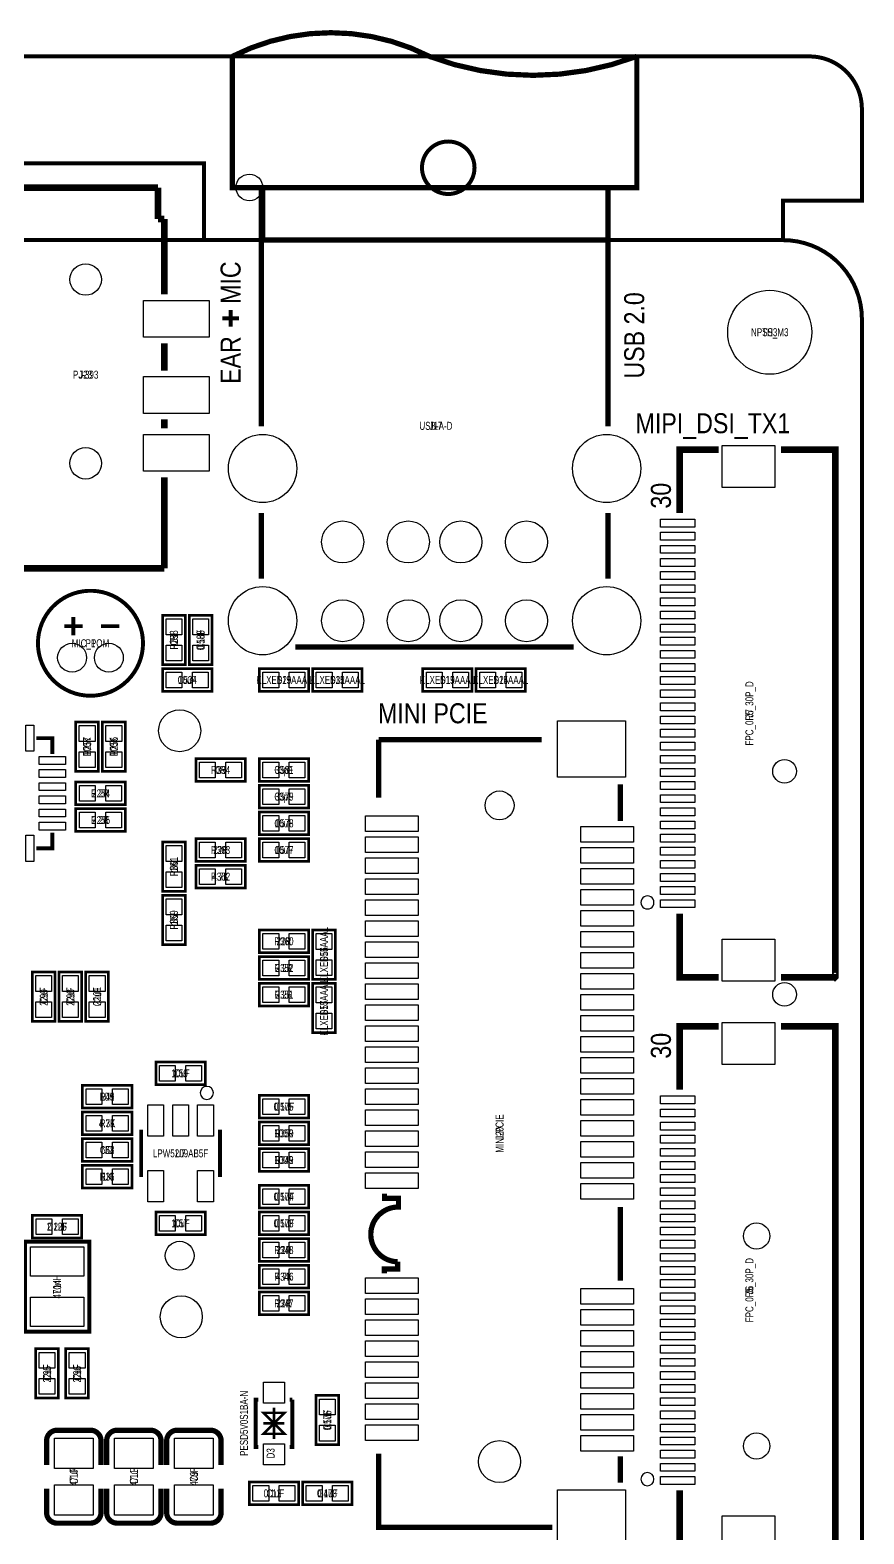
# Model space of a CAD drawing. Extents: x 0 to 125, y -10 to 88.
# Drawn here: x 93.3 to 125.1, y 30.7 to 88 of the extents above; entities that cross this region are included whole.
import ezdxf
from ezdxf.enums import TextEntityAlignment as Align

# ---------------------------------------------------------------- set-up
doc = ezdxf.new("R2010")
doc.units = 0
for name, color, linetype in [('BG_OUTLINE', 12, 'CONTINUOUS'), ('BG_SILKSCREEN_TOP', 7, 'CONTINUOUS'), ('CV_SILKSCREEN_TOP', 52, 'CONTINUOUS'), ('PG_SILKSCREEN_TOP', 7, 'CONTINUOUS'), ('PIN_TOP', 92, 'CONTINUOUS'), ('RD_SILKSCREEN_TOP', 12, 'CONTINUOUS')]:
    doc.layers.add(name, color=color, linetype=linetype)

msp = doc.modelspace()

# ---------------------------------------------------------------- linework, layer by layer
at = {"layer": 'BG_OUTLINE', "const_width": 0.1524}
for points in [[(2.999994, 80.000094), (2.999994, 81.500091), (0, 81.500091), (0, 85.000084, -0.414214), (1.999996, 87.00008), (123.000008, 87.00008, -0.414214), (125.000004, 85.000084), (125.000004, 81.500091), (122.00001, 81.500091), (122.00001, 80.000094)], [(110.252002, 82.758077, 1), (108.252006, 82.758077, 1), (110.252002, 82.758077)], [(125.000004, 77.0001), (125.000004, 2.999994, -0.414214), (122.00001, 0), (2.999994, 0, -0.414214), (0, 2.999994), (0, 77.0001, -0.414214), (2.999994, 80.000094), (122.00001, 80.000094, -0.414214), (125.000004, 77.0001)]]:
    msp.add_lwpolyline(points, format="xyb", dxfattribs=at)
msp.add_lwpolyline([(91.059, 80.01), (91.059, 82.931), (99.949, 82.931), (99.949, 80.01)], dxfattribs=at)
at = {"layer": 'BG_SILKSCREEN_TOP'}
for points, const_width in [([(100.965, 77.343), (100.965, 76.708)], 0.1524), ([(100.6475, 77.0255), (101.2825, 77.0255)], 0.1524), ([(112.805566, 60.96635), (106.605476, 60.96635)], 0.2), ([(106.605781, 60.966045), (106.605781, 58.766151)], 0.2), ([(115.80556, 57.866153), (115.80556, 59.26615)], 0.2), ([(115.80556, 40.366163), (115.80556, 43.166157)], 0.2), ([(106.605781, 33.76615), (106.605781, 30.966156), (113.21636, 30.966156)], 0.2), ([(115.80556, 32.666153), (115.80556, 33.666151)], 0.2)]:
    msp.add_lwpolyline(points, dxfattribs=dict(at, const_width=const_width))
at = {"layer": 'BG_SILKSCREEN_TOP', "const_width": 0.2}
msp.add_lwpolyline([(106.819065, 40.640457), (106.819065, 40.800757), (107.323077, 40.800757), (107.323077, 41.079344, -0.98891), (107.346877, 43.166563), (107.358866, 43.166563), (107.358866, 43.492344), (106.825161, 43.492344), (106.825161, 43.676062)], format="xyb", dxfattribs=at)
at = {"layer": 'PG_SILKSCREEN_TOP'}
for points, const_width in [([(101.03198, 87.001121, -0.240364), (108.53199, 87.001121)], 0.2), ([(108.53199, 87.001121, 0.182961), (116.432, 87.001121)], 0.2), ([(97.630996, 64.643, 1.000001), (93.631004, 64.642975, 0.999999), (97.630996, 64.643)], 0.150012), ([(106.819065, 40.64066), (106.819065, 40.800757), (107.322976, 40.800757), (107.322976, 41.079445, -0.988668), (107.346775, 43.166563), (107.358663, 43.166563), (107.358663, 43.492445), (106.825059, 43.492445), (106.825059, 43.67624)], 0.2), ([(95.631, 34.662872), (94.361, 34.663126, 0.414214), (93.96095, 34.263076)], 0.199898), ([(96.03105, 33.343088), (96.03105, 34.263076, 0.4144), (95.631, 34.662872)], 0.199898), ([(97.917, 34.662872), (96.647, 34.663126, 0.414214), (96.24695, 34.263076)], 0.199898), ([(98.31705, 33.343088), (98.31705, 34.263076, 0.4144), (97.917, 34.662872)], 0.199898), ([(100.203, 34.662872), (98.933, 34.663126, 0.414214), (98.53295, 34.263076)], 0.199898), ([(100.60305, 33.343088), (100.60305, 34.263076, 0.4144), (100.203, 34.662872)], 0.199898), ([(93.96095, 32.442912), (93.96095, 31.522924, 0.414214), (94.361, 31.122874)], 0.199898), ([(96.24695, 32.442912), (96.24695, 31.522924, 0.414214), (96.647, 31.122874)], 0.199898), ([(98.53295, 32.442912), (98.53295, 31.522924, 0.414214), (98.933, 31.122874)], 0.199898), ([(94.361, 31.122874), (95.631, 31.122874, 0.414214), (96.03105, 31.522924)], 0.199898), ([(96.647, 31.122874), (97.917, 31.122874, 0.414214), (98.31705, 31.522924)], 0.199898), ([(98.933, 31.122874), (100.203, 31.122874, 0.414214), (100.60305, 31.522924)], 0.199898)]:
    msp.add_lwpolyline(points, format="xyb", dxfattribs=dict(at, const_width=const_width))
for points, const_width in [([(101.03198, 87.001121), (101.03198, 82.001131), (116.432, 82.001131), (116.432, 87.001121)], 0.2), ([(98.196781, 82.00009), (92.696868, 82.00009)], 0.254), ([(98.196781, 80.799889), (98.196781, 82.00009)], 0.254), ([(102.131978, 72.901124), (102.131978, 82.001131), (115.332002, 82.001131), (115.332002, 72.901124)], 0.2), ([(102.182092, 82.001131), (102.182092, 80.001135), (115.332002, 80.001135), (115.332002, 82.001131)], 0.2), ([(98.446971, 80.799889), (98.196781, 80.799889)], 0.254), ([(98.446971, 79.84998), (98.446971, 80.799889)], 0.254), ([(98.446971, 79.899993), (98.446971, 79.84998)], 0.254), ([(98.446971, 77.931289), (98.446971, 79.899993)], 0.254), ([(98.446971, 76.068885), (98.446971, 75.031092)], 0.254), ([(98.446971, 73.168993), (98.446971, 72.831173)], 0.254), ([(118.064001, 69.602248), (118.064001, 72.021141), (119.552898, 72.021141)], 0.254), ([(121.915098, 72.021141), (123.984004, 72.021141), (123.984004, 51.931037), (123.973996, 51.921054), (123.973895, 51.921156), (121.915098, 51.921156)], 0.254), ([(98.446971, 67.499992), (98.446971, 70.96887)], 0.254), ([(102.131978, 67.101136), (102.131978, 69.601131)], 0.2), ([(115.332002, 69.601131), (115.332002, 67.101136)], 0.2), ([(92.446983, 67.499992), (98.446971, 67.499992)], 0.254), ([(94.631002, 65.292986), (95.331001, 65.292986)], 0.150012), ([(94.980989, 64.942999), (94.980989, 65.642998)], 0.150012), ([(96.030999, 65.292986), (96.730998, 65.292986)], 0.150012), ([(99.2378, 65.7098), (99.2378, 63.8302), (98.3742, 63.8302), (98.3742, 65.7098), (99.2378, 65.7098)], 0.1016), ([(100.2538, 65.7098), (100.2538, 63.8302), (99.3902, 63.8302), (99.3902, 65.7098), (100.2538, 65.7098)], 0.1016), ([(114.031979, 64.501116), (103.432, 64.501116)], 0.2), ([(98.3742, 63.6778), (100.2538, 63.6778), (100.2538, 62.8142), (98.3742, 62.8142), (98.3742, 63.6778)], 0.1016), ([(102.0572, 63.6778), (103.9368, 63.6778), (103.9368, 62.8142), (102.0572, 62.8142), (102.0572, 63.6778)], 0.1016), ([(105.9688, 62.8142), (104.0892, 62.8142), (104.0892, 63.6778), (105.9688, 63.6778), (105.9688, 62.8142)], 0.1016), ([(108.2802, 63.6778), (110.1598, 63.6778), (110.1598, 62.8142), (108.2802, 62.8142), (108.2802, 63.6778)], 0.1016), ([(112.1918, 62.8142), (110.3122, 62.8142), (110.3122, 63.6778), (112.1918, 63.6778), (112.1918, 62.8142)], 0.1016), ([(95.9358, 61.6458), (95.9358, 59.7662), (95.0722, 59.7662), (95.0722, 61.6458), (95.9358, 61.6458)], 0.1016), ([(96.9518, 61.6458), (96.9518, 59.7662), (96.0882, 59.7662), (96.0882, 61.6458), (96.9518, 61.6458)], 0.1016), ([(94.174996, 60.427997), (94.174996, 61.027996), (93.574997, 61.027996)], 0.150012), ([(99.6442, 60.2488), (101.5238, 60.2488), (101.5238, 59.3852), (99.6442, 59.3852), (99.6442, 60.2488)], 0.1016), ([(103.9368, 59.3852), (102.0572, 59.3852), (102.0572, 60.2488), (103.9368, 60.2488), (103.9368, 59.3852)], 0.1016), ([(95.0722, 59.3598), (96.9518, 59.3598), (96.9518, 58.4962), (95.0722, 58.4962), (95.0722, 59.3598)], 0.1016), ([(103.9368, 58.3692), (102.0572, 58.3692), (102.0572, 59.2328), (103.9368, 59.2328), (103.9368, 58.3692)], 0.1016), ([(115.80556, 57.866153), (115.80556, 59.26615)], 0.2), ([(95.0722, 58.3438), (96.9518, 58.3438), (96.9518, 57.4802), (95.0722, 57.4802), (95.0722, 58.3438)], 0.1016), ([(103.9368, 57.3532), (102.0572, 57.3532), (102.0572, 58.2168), (103.9368, 58.2168), (103.9368, 57.3532)], 0.1016), ([(93.574997, 56.828004), (94.174996, 56.828004), (94.174996, 57.428003)], 0.150012), ([(98.3742, 55.1942), (98.3742, 57.0738), (99.2378, 57.0738), (99.2378, 55.1942), (98.3742, 55.1942)], 0.1016), ([(99.6442, 57.2008), (101.5238, 57.2008), (101.5238, 56.3372), (99.6442, 56.3372), (99.6442, 57.2008)], 0.1016), ([(103.9368, 56.3372), (102.0572, 56.3372), (102.0572, 57.2008), (103.9368, 57.2008), (103.9368, 56.3372)], 0.1016), ([(99.6442, 56.1848), (101.5238, 56.1848), (101.5238, 55.3212), (99.6442, 55.3212), (99.6442, 56.1848)], 0.1016), ([(99.2378, 55.0418), (99.2378, 53.1622), (98.3742, 53.1622), (98.3742, 55.0418), (99.2378, 55.0418)], 0.1016), ([(118.064001, 54.339846), (118.064001, 51.921156), (119.552898, 51.921156)], 0.254), ([(102.0572, 53.72194), (103.9368, 53.72194), (103.9368, 52.85834), (102.0572, 52.85834), (102.0572, 53.72194)], 0.1016), ([(104.9528, 53.72194), (104.9528, 51.84234), (104.0892, 51.84234), (104.0892, 53.72194), (104.9528, 53.72194)], 0.1016), ([(103.9368, 51.84234), (102.0572, 51.84234), (102.0572, 52.70594), (103.9368, 52.70594), (103.9368, 51.84234)], 0.1016), ([(94.2848, 52.1208), (94.2848, 50.2412), (93.4212, 50.2412), (93.4212, 52.1208), (94.2848, 52.1208)], 0.1016), ([(95.3008, 52.1208), (95.3008, 50.2412), (94.4372, 50.2412), (94.4372, 52.1208), (95.3008, 52.1208)], 0.1016), ([(96.3168, 52.1208), (96.3168, 50.2412), (95.4532, 50.2412), (95.4532, 52.1208), (96.3168, 52.1208)], 0.1016), ([(103.9368, 50.82634), (102.0572, 50.82634), (102.0572, 51.68994), (103.9368, 51.68994), (103.9368, 50.82634)], 0.1016), ([(104.0892, 49.81034), (104.0892, 51.68994), (104.9528, 51.68994), (104.9528, 49.81034), (104.0892, 49.81034)], 0.1016), ([(118.064001, 47.631248), (118.064001, 50.050141), (119.552898, 50.050141)], 0.254), ([(121.915098, 50.050141), (123.984004, 50.050141), (123.984004, 29.960037), (123.973996, 29.950054), (123.973895, 29.950156), (121.915098, 29.950156)], 0.254), ([(99.9998, 47.8282), (98.1202, 47.8282), (98.1202, 48.6918), (99.9998, 48.6918), (99.9998, 47.8282)], 0.1016), ([(95.3262, 47.8028), (97.2058, 47.8028), (97.2058, 46.9392), (95.3262, 46.9392), (95.3262, 47.8028)], 0.1016), ([(103.9368, 46.5582), (102.0572, 46.5582), (102.0572, 47.4218), (103.9368, 47.4218), (103.9368, 46.5582)], 0.1016), ([(97.2058, 45.9232), (95.3262, 45.9232), (95.3262, 46.7868), (97.2058, 46.7868), (97.2058, 45.9232)], 0.1016), ([(103.9368, 45.5422), (102.0572, 45.5422), (102.0572, 46.4058), (103.9368, 46.4058), (103.9368, 45.5422)], 0.1016), ([(97.560003, 44.312002), (97.560003, 46.111998)], 0.150012), ([(100.559997, 46.111998), (100.559997, 44.312002)], 0.150012), ([(97.2058, 44.9072), (95.3262, 44.9072), (95.3262, 45.7708), (97.2058, 45.7708), (97.2058, 44.9072)], 0.1016), ([(103.9368, 44.5262), (102.0572, 44.5262), (102.0572, 45.3898), (103.9368, 45.3898), (103.9368, 44.5262)], 0.1016), ([(95.3262, 44.7548), (97.2058, 44.7548), (97.2058, 43.8912), (95.3262, 43.8912), (95.3262, 44.7548)], 0.1016), ([(102.0572, 43.9928), (103.9368, 43.9928), (103.9368, 43.1292), (102.0572, 43.1292), (102.0572, 43.9928)], 0.1016), ([(99.9998, 42.1132), (98.1202, 42.1132), (98.1202, 42.9768), (99.9998, 42.9768), (99.9998, 42.1132)], 0.1016), ([(102.0572, 42.9768), (103.9368, 42.9768), (103.9368, 42.1132), (102.0572, 42.1132), (102.0572, 42.9768)], 0.1016), ([(115.80556, 40.366163), (115.80556, 43.166157)], 0.2), ([(93.4212, 42.8498), (95.3008, 42.8498), (95.3008, 41.9862), (93.4212, 41.9862), (93.4212, 42.8498)], 0.1016), ([(95.58401, 38.413182), (95.58401, 41.850818), (93.143832, 41.850818), (93.143832, 38.412928), (95.58401, 38.412928), (95.58401, 38.413182)], 0.1524), ([(102.0572, 41.9608), (103.9368, 41.9608), (103.9368, 41.0972), (102.0572, 41.0972), (102.0572, 41.9608)], 0.1016), ([(102.0572, 40.9448), (103.9368, 40.9448), (103.9368, 40.0812), (102.0572, 40.0812), (102.0572, 40.9448)], 0.1016), ([(102.0572, 39.9288), (103.9368, 39.9288), (103.9368, 39.0652), (102.0572, 39.0652), (102.0572, 39.9288)], 0.1016), ([(94.4118, 37.7698), (94.4118, 35.8902), (93.5482, 35.8902), (93.5482, 37.7698), (94.4118, 37.7698)], 0.1016), ([(95.5548, 37.7698), (95.5548, 35.8902), (94.6912, 35.8902), (94.6912, 37.7698), (95.5548, 37.7698)], 0.1016), ([(102.016001, 35.824998), (101.916001, 35.824998), (101.916001, 34.025002), (102.016001, 34.025002)], 0.150012), ([(102.616, 35.524999), (102.616, 34.325001)], 0.1), ([(103.315999, 35.824998), (103.315999, 34.025002), (103.215999, 34.025002)], 0.150012), ([(103.315999, 35.824998), (103.215999, 35.824998)], 0.150012), ([(104.2162, 34.1122), (104.2162, 35.9918), (105.0798, 35.9918), (105.0798, 34.1122), (104.2162, 34.1122)], 0.1016), ([(102.616, 34.925), (102.216001, 35.324999), (103.015999, 35.324999), (102.616, 34.925), (103.015999, 34.525001), (102.216001, 34.525001), (102.616, 34.925)], 0.1), ([(102.216001, 34.925), (103.015999, 34.925)], 0.1), ([(93.96095, 34.263076), (93.96095, 33.343088)], 0.199898), ([(96.24695, 34.263076), (96.24695, 33.343088)], 0.199898), ([(98.53295, 34.263076), (98.53295, 33.343088)], 0.199898), ([(115.80556, 32.666153), (115.80556, 33.666151)], 0.2), ([(101.6762, 32.6898), (103.5558, 32.6898), (103.5558, 31.8262), (101.6762, 31.8262), (101.6762, 32.6898)], 0.1016), ([(103.7082, 32.6898), (105.5878, 32.6898), (105.5878, 31.8262), (103.7082, 31.8262), (103.7082, 32.6898)], 0.1016), ([(96.03105, 31.522924), (96.03105, 32.442912)], 0.199898), ([(98.31705, 31.522924), (98.31705, 32.442912)], 0.199898), ([(100.60305, 31.522924), (100.60305, 32.442912)], 0.199898), ([(118.064001, 32.368846), (118.064001, 29.950156), (119.552898, 29.950156)], 0.254)]:
    msp.add_lwpolyline(points, dxfattribs=dict(at, const_width=const_width))
for points in [[(117.083992, 54.771036, 1), (116.584009, 54.771058, 1)], [(100.309985, 47.511995, 1), (99.810015, 47.512005, 1)], [(117.083992, 32.800036, 1), (116.584009, 32.800058, 1)]]:
    msp.add_lwpolyline(points, format="xyb", close=True, dxfattribs=at)
at = {"layer": 'PIN_TOP'}
for points in [[(100.147133, 77.700073), (100.147133, 76.300076), (97.647036, 76.300076), (97.647036, 77.700073)], [(100.147133, 74.800181), (100.147133, 73.400183), (97.647036, 73.400183), (97.647036, 74.800181)], [(100.147133, 72.599982), (100.147133, 71.199985), (97.647036, 71.199985), (97.647036, 72.599982)], [(121.684009, 70.571106), (119.684013, 70.571106), (119.684013, 72.171001), (121.684009, 72.171001)], [(118.633989, 69.071249), (117.333992, 69.071249), (117.333992, 69.371248), (118.633989, 69.371248)], [(118.633989, 68.571046), (117.333992, 68.571046), (117.333992, 68.871046), (118.633989, 68.871046)], [(118.633989, 68.071251), (117.333992, 68.071251), (117.333992, 68.37125), (118.633989, 68.37125)], [(118.633989, 67.57115), (117.333992, 67.57115), (117.333992, 67.87115), (118.633989, 67.87115)], [(118.633989, 67.071253), (117.333992, 67.071253), (117.333992, 67.371252), (118.633989, 67.371252)], [(118.633989, 66.571152), (117.333992, 66.571152), (117.333992, 66.871151), (118.633989, 66.871151)], [(118.633989, 66.071255), (117.333992, 66.071255), (117.333992, 66.371254), (118.633989, 66.371254)], [(98.506305, 65.569567), (99.105695, 65.569567), (99.105695, 64.970177), (98.506305, 64.970177)], [(99.522305, 65.569567), (100.121695, 65.569567), (100.121695, 64.970177), (99.522305, 64.970177)], [(118.633989, 65.571154), (117.333992, 65.571154), (117.333992, 65.871153), (118.633989, 65.871153)], [(118.633989, 65.071257), (117.333992, 65.071257), (117.333992, 65.371256), (118.633989, 65.371256)], [(118.633989, 64.571156), (117.333992, 64.571156), (117.333992, 64.871156), (118.633989, 64.871156)], [(98.506305, 64.569823), (99.105695, 64.569823), (99.105695, 63.970433), (98.506305, 63.970433)], [(99.522305, 64.569823), (100.121695, 64.569823), (100.121695, 63.970433), (99.522305, 63.970433)], [(118.633989, 64.071259), (117.333992, 64.071259), (117.333992, 64.371258), (118.633989, 64.371258)], [(118.633989, 63.571158), (117.333992, 63.571158), (117.333992, 63.871158), (118.633989, 63.871158)], [(98.514433, 62.946305), (98.514433, 63.545695), (99.113823, 63.545695), (99.113823, 62.946305)], [(99.514177, 62.946305), (99.514177, 63.545695), (100.113567, 63.545695), (100.113567, 62.946305)], [(102.197433, 62.946305), (102.197433, 63.545695), (102.796823, 63.545695), (102.796823, 62.946305)], [(103.197177, 62.946305), (103.197177, 63.545695), (103.796567, 63.545695), (103.796567, 62.946305)], [(104.828823, 63.545695), (104.828823, 62.946305), (104.229433, 62.946305), (104.229433, 63.545695)], [(105.828567, 63.545695), (105.828567, 62.946305), (105.229177, 62.946305), (105.229177, 63.545695)], [(108.420433, 62.946305), (108.420433, 63.545695), (109.019823, 63.545695), (109.019823, 62.946305)], [(109.420177, 62.946305), (109.420177, 63.545695), (110.019567, 63.545695), (110.019567, 62.946305)], [(111.051823, 63.545695), (111.051823, 62.946305), (110.452433, 62.946305), (110.452433, 63.545695)], [(112.051567, 63.545695), (112.051567, 62.946305), (111.452177, 62.946305), (111.452177, 63.545695)], [(118.633989, 63.071235), (117.333992, 63.071235), (117.333992, 63.371235), (118.633989, 63.371235)], [(118.633989, 62.571135), (117.333992, 62.571135), (117.333992, 62.871134), (118.633989, 62.871134)], [(118.633989, 62.071237), (117.333992, 62.071237), (117.333992, 62.371237), (118.633989, 62.371237)], [(93.174896, 60.528098), (93.174896, 61.528096), (93.474896, 61.528096), (93.474896, 60.528098)], [(95.204305, 61.505567), (95.803695, 61.505567), (95.803695, 60.906177), (95.204305, 60.906177)], [(96.220305, 61.505567), (96.819695, 61.505567), (96.819695, 60.906177), (96.220305, 60.906177)], [(116.005559, 59.541156), (113.405564, 59.541156), (113.405564, 61.691164), (116.005559, 61.691164)], [(118.633989, 61.571137), (117.333992, 61.571137), (117.333992, 61.871136), (118.633989, 61.871136)], [(118.633989, 61.071239), (117.333992, 61.071239), (117.333992, 61.371239), (118.633989, 61.371239)], [(118.633989, 60.571139), (117.333992, 60.571139), (117.333992, 60.871138), (118.633989, 60.871138)], [(93.675098, 60.027896), (93.675098, 60.327896), (94.675096, 60.327896), (94.675096, 60.027896)], [(95.204305, 60.505823), (95.803695, 60.505823), (95.803695, 59.906433), (95.204305, 59.906433)], [(96.220305, 60.505823), (96.819695, 60.505823), (96.819695, 59.906433), (96.220305, 59.906433)], [(118.633989, 60.071241), (117.333992, 60.071241), (117.333992, 60.371241), (118.633989, 60.371241)], [(93.675098, 59.528075), (93.675098, 59.828074), (94.675096, 59.828074), (94.675096, 59.528075)], [(99.784433, 59.517305), (99.784433, 60.116695), (100.383823, 60.116695), (100.383823, 59.517305)], [(100.784177, 59.517305), (100.784177, 60.116695), (101.383567, 60.116695), (101.383567, 59.517305)], [(102.796823, 60.116695), (102.796823, 59.517305), (102.197433, 59.517305), (102.197433, 60.116695)], [(103.796567, 60.116695), (103.796567, 59.517305), (103.197177, 59.517305), (103.197177, 60.116695)], [(118.633989, 59.571141), (117.333992, 59.571141), (117.333992, 59.87114), (118.633989, 59.87114)], [(93.675098, 59.027898), (93.675098, 59.327898), (94.675096, 59.327898), (94.675096, 59.027898)], [(95.212433, 58.628305), (95.212433, 59.227695), (95.811823, 59.227695), (95.811823, 58.628305)], [(96.212177, 58.628305), (96.212177, 59.227695), (96.811567, 59.227695), (96.811567, 58.628305)], [(102.796823, 59.100695), (102.796823, 58.501305), (102.197433, 58.501305), (102.197433, 59.100695)], [(103.796567, 59.100695), (103.796567, 58.501305), (103.197177, 58.501305), (103.197177, 59.100695)], [(118.633989, 59.071243), (117.333992, 59.071243), (117.333992, 59.371243), (118.633989, 59.371243)], [(93.675098, 58.528077), (93.675098, 58.828076), (94.675096, 58.828076), (94.675096, 58.528077)], [(118.633989, 58.571143), (117.333992, 58.571143), (117.333992, 58.871142), (118.633989, 58.871142)], [(93.675098, 58.0279), (93.675098, 58.3279), (94.675096, 58.3279), (94.675096, 58.0279)], [(95.212433, 57.612305), (95.212433, 58.211695), (95.811823, 58.211695), (95.811823, 57.612305)], [(96.212177, 57.612305), (96.212177, 58.211695), (96.811567, 58.211695), (96.811567, 57.612305)], [(102.796823, 58.084695), (102.796823, 57.485305), (102.197433, 57.485305), (102.197433, 58.084695)], [(103.796567, 58.084695), (103.796567, 57.485305), (103.197177, 57.485305), (103.197177, 58.084695)], [(108.105575, 57.466154), (106.105579, 57.466154), (106.105579, 58.066153), (108.105575, 58.066153)], [(118.633989, 58.071245), (117.333992, 58.071245), (117.333992, 58.371245), (118.633989, 58.371245)], [(118.633989, 57.571145), (117.333992, 57.571145), (117.333992, 57.871144), (118.633989, 57.871144)], [(93.174896, 56.327904), (93.174896, 57.327902), (93.474896, 57.327902), (93.474896, 56.327904)], [(93.675098, 57.528079), (93.675098, 57.828078), (94.675096, 57.828078), (94.675096, 57.528079)], [(116.305559, 57.066155), (114.305563, 57.066155), (114.305563, 57.666153), (116.305559, 57.666153)], [(118.633989, 57.071247), (117.333992, 57.071247), (117.333992, 57.371247), (118.633989, 57.371247)], [(99.105695, 56.334177), (98.506305, 56.334177), (98.506305, 56.933567), (99.105695, 56.933567)], [(99.784433, 56.469305), (99.784433, 57.068695), (100.383823, 57.068695), (100.383823, 56.469305)], [(100.784177, 56.469305), (100.784177, 57.068695), (101.383567, 57.068695), (101.383567, 56.469305)], [(102.796823, 57.068695), (102.796823, 56.469305), (102.197433, 56.469305), (102.197433, 57.068695)], [(103.796567, 57.068695), (103.796567, 56.469305), (103.197177, 56.469305), (103.197177, 57.068695)], [(108.105575, 56.666155), (106.105579, 56.666155), (106.105579, 57.266154), (108.105575, 57.266154)], [(116.305559, 56.266156), (114.305563, 56.266156), (114.305563, 56.866155), (116.305559, 56.866155)], [(118.633989, 56.571147), (117.333992, 56.571147), (117.333992, 56.871146), (118.633989, 56.871146)], [(108.105575, 55.866157), (106.105579, 55.866157), (106.105579, 56.466156), (108.105575, 56.466156)], [(118.633989, 56.071249), (117.333992, 56.071249), (117.333992, 56.371249), (118.633989, 56.371249)], [(99.105695, 55.334433), (98.506305, 55.334433), (98.506305, 55.933823), (99.105695, 55.933823)], [(99.784433, 55.453305), (99.784433, 56.052695), (100.383823, 56.052695), (100.383823, 55.453305)], [(100.784177, 55.453305), (100.784177, 56.052695), (101.383567, 56.052695), (101.383567, 55.453305)], [(108.105575, 55.066159), (106.105579, 55.066159), (106.105579, 55.666157), (108.105575, 55.666157)], [(116.305559, 55.466158), (114.305563, 55.466158), (114.305563, 56.066157), (116.305559, 56.066157)], [(118.633989, 55.571149), (117.333992, 55.571149), (117.333992, 55.871148), (118.633989, 55.871148)], [(116.305559, 54.666159), (114.305563, 54.666159), (114.305563, 55.266158), (116.305559, 55.266158)], [(118.633989, 55.071251), (117.333992, 55.071251), (117.333992, 55.371251), (118.633989, 55.371251)], [(98.506305, 54.901567), (99.105695, 54.901567), (99.105695, 54.302177), (98.506305, 54.302177)], [(108.105575, 54.26616), (106.105579, 54.26616), (106.105579, 54.866159), (108.105575, 54.866159)], [(116.305559, 53.866161), (114.305563, 53.866161), (114.305563, 54.46616), (116.305559, 54.46616)], [(118.633989, 54.571151), (117.333992, 54.571151), (117.333992, 54.87115), (118.633989, 54.87115)], [(98.506305, 53.901823), (99.105695, 53.901823), (99.105695, 53.302433), (98.506305, 53.302433)], [(108.105575, 53.466162), (106.105579, 53.466162), (106.105579, 54.066161), (108.105575, 54.066161)], [(102.197433, 52.990445), (102.197433, 53.589834), (102.796823, 53.589834), (102.796823, 52.990445)], [(103.197177, 52.990445), (103.197177, 53.589834), (103.796567, 53.589834), (103.796567, 52.990445)], [(104.221305, 53.581706), (104.820695, 53.581706), (104.820695, 52.982317), (104.221305, 52.982317)], [(116.305559, 53.066163), (114.305563, 53.066163), (114.305563, 53.666161), (116.305559, 53.666161)], [(121.684009, 51.771093), (119.684013, 51.771093), (119.684013, 53.370988), (121.684009, 53.370988)], [(108.105575, 52.666163), (106.105579, 52.666163), (106.105579, 53.266162), (108.105575, 53.266162)], [(116.305559, 52.266164), (114.305563, 52.266164), (114.305563, 52.866163), (116.305559, 52.866163)], [(102.796823, 52.573834), (102.796823, 51.974445), (102.197433, 51.974445), (102.197433, 52.573834)], [(103.796567, 52.573834), (103.796567, 51.974445), (103.197177, 51.974445), (103.197177, 52.573834)], [(104.221305, 52.581962), (104.820695, 52.581962), (104.820695, 51.982573), (104.221305, 51.982573)], [(108.105575, 51.86614), (106.105579, 51.86614), (106.105579, 52.466138), (108.105575, 52.466138)], [(93.553305, 51.980567), (94.152695, 51.980567), (94.152695, 51.381177), (93.553305, 51.381177)], [(94.569305, 51.980567), (95.168695, 51.980567), (95.168695, 51.381177), (94.569305, 51.381177)], [(95.585305, 51.980567), (96.184695, 51.980567), (96.184695, 51.381177), (95.585305, 51.381177)], [(108.105575, 51.066141), (106.105579, 51.066141), (106.105579, 51.66614), (108.105575, 51.66614)], [(116.305559, 51.46614), (114.305563, 51.46614), (114.305563, 52.066139), (116.305559, 52.066139)], [(102.796823, 51.557834), (102.796823, 50.958445), (102.197433, 50.958445), (102.197433, 51.557834)], [(103.796567, 51.557834), (103.796567, 50.958445), (103.197177, 50.958445), (103.197177, 51.557834)], [(104.820695, 50.950317), (104.221305, 50.950317), (104.221305, 51.549706), (104.820695, 51.549706)], [(116.305559, 50.666142), (114.305563, 50.666142), (114.305563, 51.266141), (116.305559, 51.266141)], [(93.553305, 50.980823), (94.152695, 50.980823), (94.152695, 50.381433), (93.553305, 50.381433)], [(94.569305, 50.980823), (95.168695, 50.980823), (95.168695, 50.381433), (94.569305, 50.381433)], [(95.585305, 50.980823), (96.184695, 50.980823), (96.184695, 50.381433), (95.585305, 50.381433)], [(104.820695, 49.950573), (104.221305, 49.950573), (104.221305, 50.549962), (104.820695, 50.549962)], [(108.105575, 50.266143), (106.105579, 50.266143), (106.105579, 50.866142), (108.105575, 50.866142)], [(116.305559, 49.866144), (114.305563, 49.866144), (114.305563, 50.466142), (116.305559, 50.466142)], [(108.105575, 49.466144), (106.105579, 49.466144), (106.105579, 50.066143), (108.105575, 50.066143)], [(121.684009, 48.600106), (119.684013, 48.600106), (119.684013, 50.200001), (121.684009, 50.200001)], [(116.305559, 49.066145), (114.305563, 49.066145), (114.305563, 49.666144), (116.305559, 49.666144)], [(108.105575, 48.666146), (106.105579, 48.666146), (106.105579, 49.266145), (108.105575, 49.266145)], [(116.305559, 48.266147), (114.305563, 48.266147), (114.305563, 48.866146), (116.305559, 48.866146)], [(98.859823, 48.559695), (98.859823, 47.960305), (98.260433, 47.960305), (98.260433, 48.559695)], [(99.859567, 48.559695), (99.859567, 47.960305), (99.260177, 47.960305), (99.260177, 48.559695)], [(108.105575, 47.866148), (106.105579, 47.866148), (106.105579, 48.466146), (108.105575, 48.466146)], [(95.466433, 47.071305), (95.466433, 47.670695), (96.065823, 47.670695), (96.065823, 47.071305)], [(96.466177, 47.071305), (96.466177, 47.670695), (97.065567, 47.670695), (97.065567, 47.071305)], [(108.105575, 47.066149), (106.105579, 47.066149), (106.105579, 47.666148), (108.105575, 47.666148)], [(116.305559, 47.466148), (114.305563, 47.466148), (114.305563, 48.066147), (116.305559, 48.066147)], [(98.409684, 47.061463), (98.409684, 45.862557), (97.810295, 45.862557), (97.810295, 47.061463)], [(99.359695, 47.061463), (99.359695, 45.862557), (98.760305, 45.862557), (98.760305, 47.061463)], [(100.309705, 47.061463), (100.309705, 45.862557), (99.710316, 45.862557), (99.710316, 47.061463)], [(102.796823, 47.289695), (102.796823, 46.690305), (102.197433, 46.690305), (102.197433, 47.289695)], [(103.796567, 47.289695), (103.796567, 46.690305), (103.197177, 46.690305), (103.197177, 47.289695)], [(116.305559, 46.66615), (114.305563, 46.66615), (114.305563, 47.266149), (116.305559, 47.266149)], [(118.633989, 47.100249), (117.333992, 47.100249), (117.333992, 47.400248), (118.633989, 47.400248)], [(96.065823, 46.654695), (96.065823, 46.055305), (95.466433, 46.055305), (95.466433, 46.654695)], [(97.065567, 46.654695), (97.065567, 46.055305), (96.466177, 46.055305), (96.466177, 46.654695)], [(108.105575, 46.266151), (106.105579, 46.266151), (106.105579, 46.86615), (108.105575, 46.86615)], [(116.305559, 45.866152), (114.305563, 45.866152), (114.305563, 46.46615), (116.305559, 46.46615)], [(118.633989, 46.600046), (117.333992, 46.600046), (117.333992, 46.900046), (118.633989, 46.900046)], [(102.796823, 46.273695), (102.796823, 45.674305), (102.197433, 45.674305), (102.197433, 46.273695)], [(103.796567, 46.273695), (103.796567, 45.674305), (103.197177, 45.674305), (103.197177, 46.273695)], [(108.105575, 45.466152), (106.105579, 45.466152), (106.105579, 46.066151), (108.105575, 46.066151)], [(118.633989, 46.100251), (117.333992, 46.100251), (117.333992, 46.40025), (118.633989, 46.40025)], [(118.633989, 45.60015), (117.333992, 45.60015), (117.333992, 45.900149), (118.633989, 45.900149)], [(96.065823, 45.638695), (96.065823, 45.039305), (95.466433, 45.039305), (95.466433, 45.638695)], [(97.065567, 45.638695), (97.065567, 45.039305), (96.466177, 45.039305), (96.466177, 45.638695)], [(108.105575, 44.666154), (106.105579, 44.666154), (106.105579, 45.266153), (108.105575, 45.266153)], [(116.305559, 45.066153), (114.305563, 45.066153), (114.305563, 45.666152), (116.305559, 45.666152)], [(118.633989, 45.100253), (117.333992, 45.100253), (117.333992, 45.400252), (118.633989, 45.400252)], [(102.796823, 45.257695), (102.796823, 44.658305), (102.197433, 44.658305), (102.197433, 45.257695)], [(103.796567, 45.257695), (103.796567, 44.658305), (103.197177, 44.658305), (103.197177, 45.257695)], [(116.305559, 44.266155), (114.305563, 44.266155), (114.305563, 44.866154), (116.305559, 44.866154)], [(118.633989, 44.600152), (117.333992, 44.600152), (117.333992, 44.900152), (118.633989, 44.900152)], [(95.466433, 44.023305), (95.466433, 44.622695), (96.065823, 44.622695), (96.065823, 44.023305)], [(96.466177, 44.023305), (96.466177, 44.622695), (97.065567, 44.622695), (97.065567, 44.023305)], [(98.409684, 44.561442), (98.409684, 43.362537), (97.810295, 43.362537), (97.810295, 44.561442)], [(100.309705, 44.561442), (100.309705, 43.362537), (99.710316, 43.362537), (99.710316, 44.561442)], [(108.105575, 43.866156), (106.105579, 43.866156), (106.105579, 44.466154), (108.105575, 44.466154)], [(118.633989, 44.100255), (117.333992, 44.100255), (117.333992, 44.400254), (118.633989, 44.400254)], [(102.197433, 43.261305), (102.197433, 43.860695), (102.796823, 43.860695), (102.796823, 43.261305)], [(103.197177, 43.261305), (103.197177, 43.860695), (103.796567, 43.860695), (103.796567, 43.261305)], [(116.305559, 43.466156), (114.305563, 43.466156), (114.305563, 44.066155), (116.305559, 44.066155)], [(118.633989, 43.600154), (117.333992, 43.600154), (117.333992, 43.900153), (118.633989, 43.900153)], [(118.633989, 43.100257), (117.333992, 43.100257), (117.333992, 43.400256), (118.633989, 43.400256)], [(93.561433, 42.118305), (93.561433, 42.717695), (94.160823, 42.717695), (94.160823, 42.118305)], [(94.561177, 42.118305), (94.561177, 42.717695), (95.160567, 42.717695), (95.160567, 42.118305)], [(98.859823, 42.844695), (98.859823, 42.245305), (98.260433, 42.245305), (98.260433, 42.844695)], [(99.859567, 42.844695), (99.859567, 42.245305), (99.260177, 42.245305), (99.260177, 42.844695)], [(102.197433, 42.245305), (102.197433, 42.844695), (102.796823, 42.844695), (102.796823, 42.245305)], [(103.197177, 42.245305), (103.197177, 42.844695), (103.796567, 42.844695), (103.796567, 42.245305)], [(118.633989, 42.600156), (117.333992, 42.600156), (117.333992, 42.900155), (118.633989, 42.900155)], [(118.633989, 42.100259), (117.333992, 42.100259), (117.333992, 42.400258), (118.633989, 42.400258)], [(102.197433, 41.229305), (102.197433, 41.828695), (102.796823, 41.828695), (102.796823, 41.229305)], [(103.197177, 41.229305), (103.197177, 41.828695), (103.796567, 41.828695), (103.796567, 41.229305)], [(118.633989, 41.600158), (117.333992, 41.600158), (117.333992, 41.900157), (118.633989, 41.900157)], [(95.377, 40.53205), (93.345, 40.53205), (93.345, 41.64965), (95.377, 41.64965)], [(118.633989, 41.100235), (117.333992, 41.100235), (117.333992, 41.400235), (118.633989, 41.400235)], [(102.197433, 40.213305), (102.197433, 40.812695), (102.796823, 40.812695), (102.796823, 40.213305)], [(103.197177, 40.213305), (103.197177, 40.812695), (103.796567, 40.812695), (103.796567, 40.213305)], [(118.633989, 40.600135), (117.333992, 40.600135), (117.333992, 40.900134), (118.633989, 40.900134)], [(108.105575, 39.866164), (106.105579, 39.866164), (106.105579, 40.466162), (108.105575, 40.466162)], [(118.633989, 40.100237), (117.333992, 40.100237), (117.333992, 40.400237), (118.633989, 40.400237)], [(95.377, 38.61435), (93.345, 38.61435), (93.345, 39.73195), (95.377, 39.73195)], [(102.197433, 39.197305), (102.197433, 39.796695), (102.796823, 39.796695), (102.796823, 39.197305)], [(103.197177, 39.197305), (103.197177, 39.796695), (103.796567, 39.796695), (103.796567, 39.197305)], [(108.105575, 39.06614), (106.105579, 39.06614), (106.105579, 39.666139), (108.105575, 39.666139)], [(116.305559, 39.466164), (114.305563, 39.466164), (114.305563, 40.066163), (116.305559, 40.066163)], [(118.633989, 39.600137), (117.333992, 39.600137), (117.333992, 39.900136), (118.633989, 39.900136)], [(116.305559, 38.666141), (114.305563, 38.666141), (114.305563, 39.266139), (116.305559, 39.266139)], [(118.633989, 39.100239), (117.333992, 39.100239), (117.333992, 39.400239), (118.633989, 39.400239)], [(108.105575, 38.266141), (106.105579, 38.266141), (106.105579, 38.86614), (108.105575, 38.86614)], [(116.305559, 37.866142), (114.305563, 37.866142), (114.305563, 38.466141), (116.305559, 38.466141)], [(118.633989, 38.600139), (117.333992, 38.600139), (117.333992, 38.900138), (118.633989, 38.900138)], [(118.633989, 38.100241), (117.333992, 38.100241), (117.333992, 38.400241), (118.633989, 38.400241)], [(108.105575, 37.466143), (106.105579, 37.466143), (106.105579, 38.066142), (108.105575, 38.066142)], [(118.633989, 37.600141), (117.333992, 37.600141), (117.333992, 37.90014), (118.633989, 37.90014)], [(93.680305, 37.629567), (94.279695, 37.629567), (94.279695, 37.030177), (93.680305, 37.030177)], [(94.823305, 37.629567), (95.422695, 37.629567), (95.422695, 37.030177), (94.823305, 37.030177)], [(108.105575, 36.666145), (106.105579, 36.666145), (106.105579, 37.266143), (108.105575, 37.266143)], [(116.305559, 37.066144), (114.305563, 37.066144), (114.305563, 37.666143), (116.305559, 37.666143)], [(118.633989, 37.100243), (117.333992, 37.100243), (117.333992, 37.400243), (118.633989, 37.400243)], [(116.305559, 36.266145), (114.305563, 36.266145), (114.305563, 36.866144), (116.305559, 36.866144)], [(118.633989, 36.600143), (117.333992, 36.600143), (117.333992, 36.900142), (118.633989, 36.900142)], [(93.680305, 36.629823), (94.279695, 36.629823), (94.279695, 36.030433), (93.680305, 36.030433)], [(94.823305, 36.629823), (95.422695, 36.629823), (95.422695, 36.030433), (94.823305, 36.030433)], [(102.216001, 36.500003), (103.015999, 36.500003), (103.015999, 35.700005), (102.216001, 35.700005)], [(108.105575, 35.866146), (106.105579, 35.866146), (106.105579, 36.466145), (108.105575, 36.466145)], [(118.633989, 36.100245), (117.333992, 36.100245), (117.333992, 36.400245), (118.633989, 36.400245)], [(104.947695, 35.252177), (104.348305, 35.252177), (104.348305, 35.851567), (104.947695, 35.851567)], [(108.105575, 35.066148), (106.105579, 35.066148), (106.105579, 35.666147), (108.105575, 35.666147)], [(116.305559, 35.466147), (114.305563, 35.466147), (114.305563, 36.066146), (116.305559, 36.066146)], [(118.633989, 35.600145), (117.333992, 35.600145), (117.333992, 35.900144), (118.633989, 35.900144)], [(116.305559, 34.666149), (114.305563, 34.666149), (114.305563, 35.266147), (116.305559, 35.266147)], [(118.633989, 35.100247), (117.333992, 35.100247), (117.333992, 35.400247), (118.633989, 35.400247)], [(104.947695, 34.252433), (104.348305, 34.252433), (104.348305, 34.851823), (104.947695, 34.851823)], [(108.105575, 34.266149), (106.105579, 34.266149), (106.105579, 34.866148), (108.105575, 34.866148)], [(116.305559, 33.86615), (114.305563, 33.86615), (114.305563, 34.466149), (116.305559, 34.466149)], [(118.633989, 34.600147), (117.333992, 34.600147), (117.333992, 34.900146), (118.633989, 34.900146)], [(118.633989, 34.100249), (117.333992, 34.100249), (117.333992, 34.400249), (118.633989, 34.400249)], [(95.730949, 33.203007), (94.261051, 33.203007), (94.261051, 34.363025), (95.730949, 34.363025)], [(98.016949, 33.203007), (96.547051, 33.203007), (96.547051, 34.363025), (98.016949, 34.363025)], [(100.302949, 33.203007), (98.833051, 33.203007), (98.833051, 34.363025), (100.302949, 34.363025)], [(102.216001, 34.149995), (103.015999, 34.149995), (103.015999, 33.349997), (102.216001, 33.349997)], [(118.633989, 33.600149), (117.333992, 33.600149), (117.333992, 33.900148), (118.633989, 33.900148)], [(118.633989, 33.100251), (117.333992, 33.100251), (117.333992, 33.400251), (118.633989, 33.400251)], [(118.633989, 32.600151), (117.333992, 32.600151), (117.333992, 32.90015), (118.633989, 32.90015)], [(95.730949, 31.422975), (94.261051, 31.422975), (94.261051, 32.582993), (95.730949, 32.582993)], [(98.016949, 31.422975), (96.547051, 31.422975), (96.547051, 32.582993), (98.016949, 32.582993)], [(100.302949, 31.422975), (98.833051, 31.422975), (98.833051, 32.582993), (100.302949, 32.582993)], [(101.816433, 31.958305), (101.816433, 32.557695), (102.415823, 32.557695), (102.415823, 31.958305)], [(102.816177, 31.958305), (102.816177, 32.557695), (103.415567, 32.557695), (103.415567, 31.958305)], [(103.848433, 31.958305), (103.848433, 32.557695), (104.447823, 32.557695), (104.447823, 31.958305)], [(104.848177, 31.958305), (104.848177, 32.557695), (105.447567, 32.557695), (105.447567, 31.958305)], [(116.005559, 30.241138), (113.405564, 30.241138), (113.405564, 32.391147), (116.005559, 32.391147)], [(121.684009, 29.800093), (119.684013, 29.800093), (119.684013, 31.399988), (121.684009, 31.399988)]]:
    msp.add_lwpolyline(points, close=True, dxfattribs=at)
for centre, radius in [((101.68001, 82.008091), 0.508), ((95.446977, 78.500072), 0.599999), ((121.49201, 76.4921), 1.599997), ((102.182092, 71.301127), 1.299997), ((115.281888, 71.301127), 1.299997), ((95.446977, 71.500086), 0.599999), ((105.231895, 68.501031), 0.799998), ((107.731992, 68.501031), 0.799998), ((109.731988, 68.501031), 0.799998), ((112.232084, 68.501031), 0.799998), ((102.182092, 65.501037), 1.299997), ((115.281888, 65.501037), 1.299997), ((105.231895, 65.501037), 0.799998), ((107.731992, 65.501037), 0.799998), ((109.731988, 65.501037), 0.799998), ((112.232084, 65.501037), 0.799998), ((94.931001, 64.092988), 0.549999), ((96.330999, 64.092988), 0.549999), ((99.02698, 61.310672), 0.799998), ((122.055001, 59.765057), 0.449999), ((111.205569, 58.466152), 0.549999), ((122.055001, 51.265074), 0.449999), ((120.991071, 42.062019), 0.499999), ((99.02698, 41.310662), 0.549999), ((99.089464, 38.984072), 0.799998), ((120.991071, 34.062035), 0.499999), ((111.205569, 33.466151), 0.799998)]:
    msp.add_circle(centre, radius, dxfattribs=at)

# ---------------------------------------------------------------- texts
at = {"layer": 'BG_SILKSCREEN_TOP', "width": 0.866667}
for s, p in [('MIC', (101.346, 77.5716)), ('USB 2.0', (116.713, 74.7268)), ('EAR', (101.346, 74.5236))]:
    msp.add_text(s, height=0.762, rotation=90, dxfattribs=at).set_placement(p)
for s, p in [('MIPI_DSI_TX1', (116.3828, 72.644)), ('MINI PCIE', (106.5784, 61.595))]:
    msp.add_text(s, height=0.762, dxfattribs=at).set_placement(p)
at = {"layer": 'CV_SILKSCREEN_TOP', "width": 0.75}
for s, p in [('NPTH_M3', (121.49201, 76.3397)), ('PJ-393', (95.446977, 74.722685)), ('USB-A-D', (108.782002, 72.773692)), ('MIC_POM', (95.631, 64.4906)), ('10uF', (99.314, 63.0936)), ('KLXES15AAA1', (102.997, 63.0936)), ('KLXES15AAA1', (105.029, 63.0936)), ('KLXES15AAA1', (109.22, 63.0936)), ('KLXES15AAA1', (111.252, 63.0936)), ('0R', (100.584, 59.6646)), ('33pF', (102.997, 59.6646)), ('2.2R', (96.012, 58.7756)), ('33pF', (102.997, 58.6486)), ('2.2R', (96.012, 57.7596)), ('10uF', (102.997, 57.6326)), ('22R', (100.584, 56.6166)), ('10uF', (102.997, 56.6166)), ('4.7K', (100.584, 55.6006)), ('22R', (102.997, 53.13774)), ('2.2R', (102.997, 52.12174)), ('2.2R', (102.997, 51.10574)), ('10uF', (99.06, 48.1076)), ('10K', (96.266, 47.2186)), ('0.1uF', (102.997, 46.8376)), ('4.7K', (96.266, 46.2026)), ('100R', (102.997, 45.8216)), ('NC', (96.266, 45.1866)), ('LPW5209AB5F', (99.06, 45.0596)), ('100R', (102.997, 44.8056)), ('1K', (96.266, 44.1706)), ('0.1uF', (102.997, 43.4086)), ('2.2uF', (94.361, 42.2656)), ('10uF', (99.06, 42.3926)), ('0.1uF', (102.997, 42.3926)), ('22R', (102.997, 41.3766)), ('4.7K', (102.997, 40.3606)), ('22R', (102.997, 39.3446)), ('0.1uF', (102.616, 32.1056)), ('0.1uF', (104.648, 32.1056))]:
    msp.add_text(s, height=0.3048, dxfattribs=at).set_placement(p, align=Align.CENTER)
for s, p in [('0R', (98.9584, 64.769873)), ('0.1uF', (99.9744, 64.769873)), ('FPC_0R5_30P_D', (120.868897, 61.970768)), ('100K', (95.6564, 60.705873)), ('100K', (96.6724, 60.705873)), ('1K', (98.9584, 56.133873)), ('1K', (98.9584, 54.101873)), ('KLXES15AAA1', (104.6734, 52.782013)), ('KLXES15AAA1', (104.6734, 50.750013)), ('22uF', (94.0054, 51.180873)), ('22uF', (95.0214, 51.180873)), ('22uF', (96.0374, 51.180873)), ('MINI-PCIE', (111.357969, 45.966024)), ('FPC_0R5_30P_D', (120.868897, 39.999768)), ('470nH', (94.5134, 40.131873)), ('22uF', (94.1324, 36.829873)), ('22uF', (95.2754, 36.829873)), ('PESD5V0S1BA-N', (101.6254, 34.925)), ('0.1uF', (104.8004, 35.051873)), ('47uF', (95.1484, 32.892873)), ('47uF', (97.4344, 32.892873)), ('47uF', (99.7204, 32.892873))]:
    msp.add_text(s, height=0.3048, rotation=90, dxfattribs=at).set_placement(p, align=Align.CENTER)
at = {"layer": 'PG_SILKSCREEN_TOP', "width": 0.866667}
for p in [(117.729, 69.7738), (117.729, 48.8188)]:
    msp.add_text('30', height=0.762, rotation=90, dxfattribs=at).set_placement(p)
at = {"layer": 'RD_SILKSCREEN_TOP', "width": 0.75}
for s, p in [('SS3', (121.49201, 76.3397)), ('J23', (95.446977, 74.722685)), ('J17', (108.782002, 72.773692)), ('P1', (95.631, 64.4906)), ('C534', (99.314, 63.0936)), ('D29', (102.997, 63.0936)), ('D32', (105.029, 63.0936)), ('D19', (109.22, 63.0936)), ('D24', (111.252, 63.0936)), ('R354', (100.584, 59.6646)), ('C581', (102.997, 59.6646)), ('R254', (96.012, 58.7756)), ('C579', (102.997, 58.6486)), ('R255', (96.012, 57.7596)), ('C578', (102.997, 57.6326)), ('R363', (100.584, 56.6166)), ('C577', (102.997, 56.6166)), ('R362', (100.584, 55.6006)), ('R360', (102.997, 53.13774)), ('R352', (102.997, 52.12174)), ('R351', (102.997, 51.10574)), ('C59', (99.06, 48.1076)), ('R49', (96.266, 47.2186)), ('C575', (102.997, 46.8376)), ('R35', (96.266, 46.2026)), ('R350', (102.997, 45.8216)), ('C58', (96.266, 45.1866)), ('U7', (99.06, 45.0596)), ('R349', (102.997, 44.8056)), ('R36', (96.266, 44.1706)), ('C574', (102.997, 43.4086)), ('C126', (94.361, 42.2656)), ('C57', (99.06, 42.3926)), ('C573', (102.997, 42.3926)), ('R348', (102.997, 41.3766)), ('R346', (102.997, 40.3606)), ('R347', (102.997, 39.3446)), ('C12', (102.616, 32.1056)), ('C473', (104.648, 32.1056))]:
    msp.add_text(s, height=0.3048, dxfattribs=at).set_placement(p, align=Align.CENTER)
for s, p in [('R258', (98.9584, 64.769873)), ('C533', (99.9744, 64.769873)), ('J7', (120.868897, 61.970768)), ('R257', (95.6564, 60.705873)), ('R256', (96.6724, 60.705873)), ('R361', (98.9584, 56.133873)), ('R359', (98.9584, 54.101873)), ('D56', (104.6734, 52.782013)), ('C99', (94.0054, 51.180873)), ('C98', (95.0214, 51.180873)), ('C101', (96.0374, 51.180873)), ('D57', (104.6734, 50.750013)), ('J20', (111.357969, 45.966024)), ('L14', (94.5134, 40.131873)), ('J6', (120.868897, 39.999768)), ('C95', (94.1324, 36.829873)), ('C96', (95.2754, 36.829873)), ('C576', (104.8004, 35.051873)), ('D3', (102.6414, 33.782)), ('C10', (95.1484, 32.892873)), ('C11', (97.4344, 32.892873)), ('C9', (99.7204, 32.892873))]:
    msp.add_text(s, height=0.3048, rotation=90, dxfattribs=at).set_placement(p, align=Align.CENTER)

doc.saveas('drawing.dxf')
